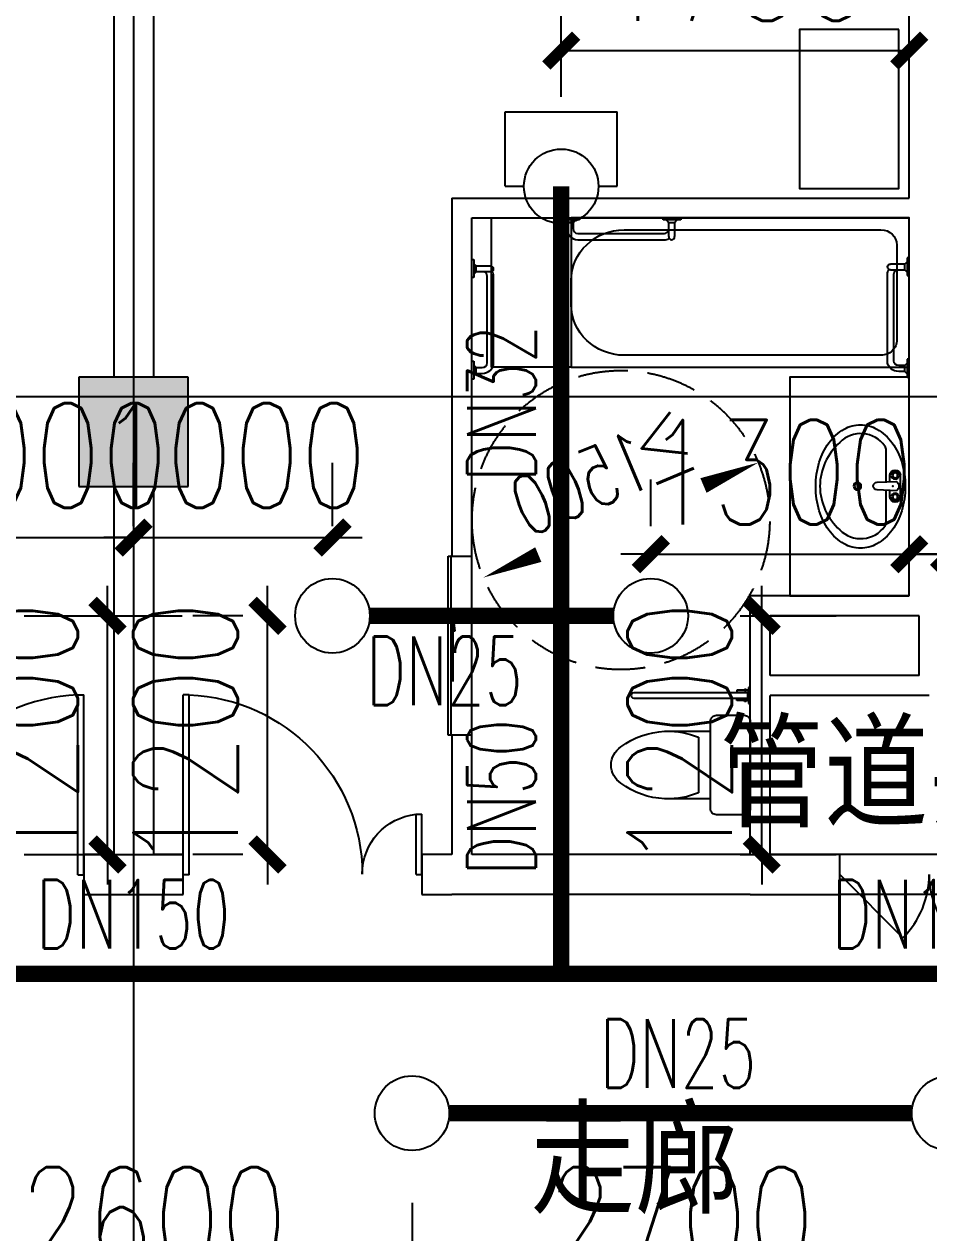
# Model space of a CAD drawing. Extents: x 0 to 2838408, y -923048 to 203859.
# Drawn here: x 2720713 to 2725261, y -200893 to -194818 of the extents above; entities that cross this region are included whole.
import ezdxf

# ---------------------------------------------------------------- set-up
doc = ezdxf.new("R2010")
doc.units = 0
doc.header["$LTSCALE"] = 1000
doc.linetypes.add('DASH', pattern=[0.35, 0.25, -0.1])
for name, color, linetype in [('CLAYER', 7, 'Continuous'), ('COLUMN', 9, 'Continuous'), ('DIM_SYMB', 3, 'Continuous'), ('DIM_喷淋', 3, 'Continuous'), ('DOOR_FIRE', 4, 'Continuous'), ('DOTE', 8, 'Continuous'), ('EQUIP_喷头', 7, 'Continuous'), ('LVTRY', 6, 'Continuous'), ('PIPE-喷淋', 6, 'Continuous'), ('PUB_HATCH', 8, 'Continuous'), ('PUB_TEXT', 7, 'Continuous'), ('TEXT_喷淋', 7, 'Continuous'), ('TWT_DIM', 3, 'Continuous'), ('WALL', 9, 'Continuous'), ('WINDOW', 4, 'Continuous'), ('XREF', 8, 'Continuous'), ('洁具', 213, 'Continuous')]:
    doc.layers.add(name, color=color, linetype=linetype)
doc.styles.add('_TCH_DIM', font='SIMPLEX', dxfattribs={"bigfont": 'GBCBIG'})
doc.styles.add('_TCH_DIM_T3', font='SIMPLEX', dxfattribs={"width": 0.75, "bigfont": 'HZTXT'})
doc.styles.add('_TWT_PIPEDN', font='SIMPLEX', dxfattribs={"width": 0.8, "height": 2.3, "bigfont": 'HZTXT'})
doc.styles.get("Standard").update_dxf_attribs({"font": 'geniso.shx', "bigfont": 'hztxt.shx'})
doc.dimstyles.new('_TWT_ARCH&&150', dxfattribs={"dimtxt": 525, "dimasz": 150, "dimexe": 375, "dimexo": 450, "dimgap": 150, "dimtad": 1, "dimdec": 0, "dimzin": 0, "dimdsep": 46, "dimtxsty": '_TCH_DIM_T3', "dimblk": 'ARCHTICK', "dimcen": 0.09, "dimclrt": 7, "dimazin": 2, "dimtfac": 1, "dimtdec": 0, "dimtix": 1, "dimtmove": 2, "dimatfit": 3, "dimfxl": 1, "dimtolj": 1, "dimtzin": 0, "dimarcsym": 0})

# ---------------------------------------------------------------- blocks, each defined once
blk = doc.blocks.new('A$C9f263cac')
at = {"linetype": 'DASH'}
blk.add_circle((0, 0), 750, dxfattribs=at)
at = {"layer": 'DIM_SYMB'}
for points in [[(0, 0, 0, 0, 0), (-692, 289.3, 0, 80, 0), (-415.2, 173.6, 0, 0, 0)], [(0, 0, 0, 0, 0), (692, -289.3, 0, 80, 0), (415.2, -173.6, 0, 0, 0)]]:
    blk.add_lwpolyline(points, format="xyseb", dxfattribs=at)
at = {"layer": 'PUB_TEXT', "color": 7, "style": '_TCH_DIM'}
blk.add_text('≥', height=337.6, rotation=337.3097, dxfattribs=at).set_placement((-419.5, 282.3))
at = {"layer": 'PUB_TEXT', "color": 7, "style": '_TCH_DIM', "width": 0.705882}
blk.add_text('1500', height=297.5, rotation=337.3097, dxfattribs=at).set_placement((-192.8, 187.5))
blk = doc.blocks.new('$plan$00002936')
at = {"layer": '洁具'}
for p, q in [((-44.8, 0), (44.8, 0)), ((44.8, 0), (44.8, -10.3)), ((-555.2, 0), (-465.5, 0)), ((-555.2, -10.3), (-555.2, 0)), ((-465.5, -10.3), (-555.2, -10.3)), ((-538.5, -10.3), (-527.3, -22.3)), ((-527.3, -22.3), (-497.4, -22.3)), ((-527.3, -22.3), (-527.3, -52.7)), ((-497.4, -22.3), (-486.1, -10.3)), ((-497.4, -22.3), (-497.4, -52.7)), ((-465.5, 0), (-465.5, -10.3)), ((-44.8, -10.3), (-44.8, 0)), ((44.8, -10.3), (-44.8, -10.3)), ((-28.1, -10.3), (-16.9, -22.3)), ((-16.9, -22.3), (13, -22.3)), ((-16.9, -94), (-16.9, -22.3)), ((13, -22.3), (24.3, -10.3)), ((13, -22.3), (13, -94)), ((-473.9, -77.9), (-38.4, -77.9)), ((-473.9, -110), (-38.4, -110)), ((-1.9, -110), (-1.9, -110))]:
    blk.add_line(p, q, dxfattribs=at)
for centre, major_axis, start_param, end_param in [((-473.9, -52.7), (0, 57.3), 1.570798, 3.141592), ((-473.9, -52.7), (0, 25.2), 1.570801, 3.141589), ((-38.4, -52.7), (0, 25.2), 3.141577, 4.303054), ((-38.4, -52.7), (0, 57.3), 3.141596, 3.619177), ((-1.9, -94), (0, 16), 1.570785, 3.141583), ((-1.9, -94), (0, 16), 3.141592, 4.71239)]:
    blk.add_ellipse(centre, major_axis=major_axis, ratio=0.931835, start_param=start_param, end_param=end_param, dxfattribs=at)
blk = doc.blocks.new('$DorLib2D$00000225')
at = {"color": 0}
for p, q in [((0.475, -0.0014), (0.475, 0.7521)), ((0.475, 0.7521), (0.5, 0.7521)), ((0.5, -0.0014), (0.5, 0.7521)), ((-0.5, 0), (-0.5, 0.252)), ((-0.475, 0.252), (-0.5, 0.252)), ((-0.475, 0), (-0.475, 0.252)), ((-0.475, 0), (-0.5, 0)), ((0.475, -0.0014), (0.5, -0.0014))]:
    blk.add_line(p, q, dxfattribs=at)
for centre, radius, start, end in [((0.5046, -0.0019), 0.7546, 92.2493, 179.7238), ((-0.5008, 0.0026), 0.2508, 359.7899, 84.0974)]:
    blk.add_arc(centre, radius, start, end, dxfattribs=at)
blk = doc.blocks.new('$DorLib2D$00000116')
at = {"color": 0}
for p, q in [((-0.5, 0), (-0.1464, 0.3536)), ((0.5, 0), (0.1464, 0.3536))]:
    blk.add_line(p, q, dxfattribs=at)
for centre, start, end in [((-0.5, 0), 0, 45), ((0.5, 0), 135, 180)]:
    blk.add_arc(centre, 0.5, start, end, dxfattribs=at)
blk = doc.blocks.new('$lvtry$00000196')
at = {"color": 0}
for points in [[(219.4, -384.7, 0.106486), (288.5, -307.6, 0.130324), (310.3, -225.4, 0.130324), (288.5, -143.1, 0.106486), (219.4, -66, 0.084172), (122.7, -18.1, 0.073176), (0, 0, 0.073176), (-122.7, -18.1, 0.084172), (-219.4, -66, 0.106486), (-288.5, -143.1, 0.130324), (-310.3, -225.4, 0.130324), (-288.5, -307.6, 0.106486), (-219.4, -384.7, 0.084172), (-122.7, -432.7, 0.073176), (0, -450.7, 0.073176), (122.7, -432.7, 0.084172)], [(-21.8, -44.3), (-17.3, -142, 1), (21, -142), (25.6, -44.3, 0.493794)]]:
    blk.add_lwpolyline(points, format="xyb", close=True, dxfattribs=at)
for points in [[(-52.4, -25.1), (56.2, -25.1)], [(-52.4, -78), (-20.3, -78)], [(24, -78), (56.2, -78)]]:
    blk.add_lwpolyline(points, dxfattribs=at)
for points in [[(-217.8, -329.4, -0.467303), (-199.2, -102.7, -0.154885), (-179, -96.3), (-17.3, -96.3, -0.154885)], [(21, -96.3), (182.8, -96.3, -0.154885), (203, -102.7, -0.467303), (221.6, -329.4, -0.210278), (1.9, -429.5, -0.210278), (-217.8, -329.4, -0.467303)]]:
    blk.add_lwpolyline(points, format="xyb", dxfattribs=at)
for centre, radius in [((-52.4, -51.6), 19.4), ((-52.4, -51.6), 12.6), ((56.2, -51.6), 19.4), ((56.2, -51.6), 12.6), ((1.9, -241), 19.7), ((1.9, -241), 14.7)]:
    blk.add_circle(centre, radius, dxfattribs=at)
for centre, start, end in [((-52.4, -51.6), 90, 270), ((56.2, -51.6), 270, 90)]:
    blk.add_arc(centre, 26.5, start, end, dxfattribs=at)
for p in [(1.9, -62.4), (1.9, -241)]:
    blk.add_point(p, dxfattribs=at)
blk = doc.blocks.new('$plan$00002967')
at = {"layer": '洁具'}
for p, q in [((1348.8, -59.7), (134, -59.7)), ((58.6, -136.4), (58.6, -613.6)), ((1599.9, -434.7), (1599.9, -315.3)), ((134, -690.3), (1348.8, -690.3))]:
    blk.add_line(p, q, dxfattribs=at)
blk.add_lwpolyline([(0, -750), (0, 0), (1599.9, 0), (1599.9, -750)], close=True, dxfattribs=at)
for centre, major_axis, start_param, end_param in [((134, -136.4), (0, 76.7), 0, 1.570796), ((1348.8, -315.3), (0, 255.7), -1.570796, 0), ((201, -375), (0, 42.6), 1.570796326795708, 7.853981633975295), ((1348.8, -434.7), (0, 255.7), 3.141593, 4.712389), ((134, -613.6), (0, 76.7), 1.570796, 3.141593)]:
    blk.add_ellipse(centre, major_axis=major_axis, ratio=0.98237, start_param=start_param, end_param=end_param, dxfattribs=at)
blk = doc.blocks.new('$plan$00002937')
at = {"layer": '洁具'}
for p, q in [((-12.4, 13.3), (-585, 13.3)), ((-67, 25.5), (-67, 16.3)), ((-8.3, 25.5), (-67, 25.5)), ((-67, 16.3), (-8.3, 16.3)), ((-27.9, 30.5), (-27.9, 25.5)), ((-19.7, 30.5), (-27.9, 30.5)), ((-27.9, 25.5), (-19.7, 25.5)), ((-19.7, 25.5), (-19.7, 30.5)), ((-12.4, -13.3), (-12.4, 13.3)), ((-8.3, 40), (-8.3, -40)), ((0, 40), (-8.3, 40)), ((-8.3, 16.3), (-8.3, 25.5)), ((0, -40), (0, 40)), ((-585, -13.3), (-12.4, -13.3)), ((-67, -25.5), (-67, -16.3)), ((-67, -16.3), (-8.3, -16.3)), ((-8.3, -25.5), (-67, -25.5)), ((-27.9, -30.5), (-27.9, -25.5)), ((-27.9, -25.5), (-19.7, -25.5)), ((-19.7, -30.5), (-27.9, -30.5)), ((-19.7, -25.5), (-19.7, -30.5)), ((-8.3, -16.3), (-8.3, -25.5)), ((-8.3, -40), (0, -40))]:
    blk.add_line(p, q, dxfattribs=at)
blk.add_ellipse((-585, 0), major_axis=(0, -13.3), ratio=0.97507, start_param=3.141592, end_param=6.283185, dxfattribs=at)
blk = doc.blocks.new('$plan$00002826')
at = {"layer": '洁具', "color": 7}
blk.add_line((-260.4, -139.7), (-260.4, 139.7), dxfattribs=at)
at = {"layer": '洁具'}
blk.add_line((-200, 169.7), (-200, -169.7), dxfattribs=at)
blk.add_lwpolyline([(-650.1, 91.6, 0.537872), (-650.1, -91.6, 0.149947), (-430.4, -169.7), (-200, -169.7), (-200, -220, 0.414214), (-170, -250), (-30, -250, 0.414214), (0, -220), (0, 220, 0.414214), (-30, 250), (-170, 250, 0.414214), (-200, 220), (-200, 169.7), (-430.4, 169.7, 0.149947)], format="xyb", close=True, dxfattribs=at)
at = {"layer": '洁具', "color": 7}
for centre, start, end in [((-412.8, -227.4), 67.45048, 91.47253), ((-412.8, 227.4), 268.63393, 292.54952)]:
    blk.add_arc(centre, 397.5, start, end, dxfattribs=at)
blk = doc.blocks.new('$DorLib2D$00000129')
at = {"color": 0, "linetype": 'Continuous'}
for p, q in [((-0.5, 0.545), (-0.5, 0.6866)), ((-0.5, 0.6866), (0.5, 0.6866)), ((0.5, 0.6866), (0.5, 0.545)), ((0.5, 0.545), (-0.5, 0.545)), ((-0.5, 0.5), (-0.5, 0.545)), ((0.5, 0.5), (0.5, 0.545)), ((-0.2, 0.4375), (0.1584, 0.4375)), ((0.1584, 0.4375), (0.0804, 0.3408)), ((0.0804, 0.3408), (0.0804, 0.4375))]:
    blk.add_line(p, q, dxfattribs=at)
blk = doc.blocks.new('1F1')
at = {"layer": 'PUB_HATCH'}
blk.add_hatch(color=256, dxfattribs=at).paths.add_polyline_path([(2385491.7, -196592.2), (2384941.7, -196592.2), (2384941.7, -197142.2), (2385491.7, -197142.2)])
blk.add_lwpolyline([(2389064.1, -194844.6), (2388564.1, -194844.6), (2388564.1, -195644.6), (2389064.1, -195644.6)], close=True)
at = {"layer": 'COLUMN'}
for p, q in [((2385491.7, -196592.2), (2384941.7, -196592.2)), ((2384941.7, -196592.2), (2384941.7, -197142.2)), ((2385491.7, -197142.2), (2385491.7, -196592.2)), ((2384941.7, -197142.2), (2385491.7, -197142.2))]:
    blk.add_line(p, q, dxfattribs=at)
at = {"layer": 'DOOR_FIRE'}
for p, q in [((2389666.7, -198992.2), (2388766.7, -198992.2)), ((2389666.7, -199192.2), (2388766.7, -199192.2))]:
    blk.add_line(p, q, dxfattribs=at)
at = {"layer": 'DOTE'}
for p, q in [((2385216.7, -187892.2), (2385216.7, -271092.2)), ((2453916.7, -196692.2), (2343216.7, -196692.2))]:
    blk.add_line(p, q, dxfattribs=at)
at = {"layer": 'LVTRY'}
blk.add_lwpolyline([(2389116.7, -197692.2), (2389116.7, -196592.2), (2388516.7, -196592.2), (2388516.7, -197692.2)], close=True, dxfattribs=at)
at = {"layer": 'WALL'}
for p, q in [((2389116.7, -195692.2), (2389116.7, -191642.2)), ((2385116.7, -191942.2), (2385116.7, -196592.2)), ((2385316.7, -191942.2), (2385316.7, -196592.2)), ((2386816.7, -195692.2), (2389116.7, -195692.2)), ((2386816.7, -195692.2), (2386816.7, -197492.2)), ((2386916.7, -195792.2), (2389116.7, -195792.2)), ((2386916.7, -197492.2), (2386916.7, -195792.2)), ((2389116.7, -197692.2), (2389116.7, -195792.2)), ((2385116.7, -197142.2), (2385116.7, -198992.2)), ((2385316.7, -197142.2), (2385316.7, -198992.2)), ((2386816.7, -197492.2), (2386916.7, -197492.2)), ((2389116.7, -197692.2), (2388316.7, -197692.2)), ((2388316.7, -198192.2), (2388316.7, -197692.2)), ((2389166.7, -197792.2), (2388416.7, -197792.2)), ((2388416.7, -198092.2), (2388416.7, -197792.2)), ((2389166.7, -198092.2), (2389166.7, -197792.2)), ((2389166.7, -198092.2), (2388416.7, -198092.2)), ((2388316.7, -198992.2), (2388316.7, -198192.2)), ((2389216.7, -198192.2), (2388416.7, -198192.2)), ((2388416.7, -198992.2), (2388416.7, -198192.2)), ((2386916.7, -198392.2), (2386816.7, -198392.2)), ((2386816.7, -198392.2), (2386816.7, -198992.2)), ((2386916.7, -198992.2), (2386916.7, -198392.2)), ((2385116.7, -198992.2), (2384966.7, -198992.2)), ((2384966.7, -198992.2), (2384966.7, -199192.2)), ((2385466.7, -198992.2), (2385316.7, -198992.2)), ((2385466.7, -199192.2), (2385466.7, -198992.2)), ((2386816.7, -198992.2), (2386666.7, -198992.2)), ((2386666.7, -198992.2), (2386666.7, -199192.2)), ((2388316.7, -198992.2), (2386916.7, -198992.2)), ((2388766.7, -198992.2), (2388416.7, -198992.2)), ((2388766.7, -199192.2), (2388766.7, -198992.2)), ((2384966.7, -199192.2), (2385216.7, -199192.2)), ((2385216.7, -199192.2), (2385466.7, -199192.2)), ((2386666.7, -199192.2), (2386816.7, -199192.2)), ((2388316.7, -199192.2), (2386816.7, -199192.2)), ((2388316.7, -199192.2), (2388766.7, -199192.2))]:
    blk.add_line(p, q, dxfattribs=at)
at = {"layer": 'WINDOW'}
blk.add_line((2386916.7, -198392.2), (2386916.7, -197492.2), dxfattribs=at)
at = {"layer": '洁具'}
blk.add_lwpolyline([(2387416.7, -196542.2), (2387016.7, -196542.2), (2387016.7, -195792.2), (2387416.7, -195792.2)], close=True, dxfattribs=at)
for name, p in [('$plan$00002936', (2387923.8, -195792.2)), ('$plan$00002937', (2388316.7, -198192.2))]:
    blk.add_blockref(name, p)
at = {"xscale": 1.062551725044816, "yscale": -1.000000000000066, "rotation": 180}
blk.add_blockref('$plan$00002967', (2389116.7, -195792.2), dxfattribs=at)
at = {"rotation": 90}
blk.add_blockref('$plan$00002936', (2386916.7, -196046.8), dxfattribs=at)
at = {"yscale": -1, "rotation": 90}
blk.add_blockref('$plan$00002936', (2389116.7, -196037), dxfattribs=at)
at = {"xscale": -1}
blk.add_blockref('A$C9f263cac', (2387666.7, -197310.8), dxfattribs=at)
at = {"yscale": -1}
blk.add_blockref('$plan$00002826', (2388316.7, -198542.2), dxfattribs=at)
at = {"layer": 'DOOR_FIRE', "xscale": 900, "yscale": 900, "zscale": 200, "rotation": 180}
blk.add_blockref('$DorLib2D$00000116', (2389216.7, -199092.2), dxfattribs=at)
at = {"layer": 'LVTRY', "yscale": -1, "rotation": 90}
blk.add_blockref('$lvtry$00000196', (2389096.7, -197142.2), dxfattribs=at)
at = {"layer": 'WINDOW'}
for name, p, xscale, yscale, zscale, rotation in [('$DorLib2D$00000129', (2386866.7, -197942.2), 900, 100, 900, 90), ('$DorLib2D$00000225', (2386066.7, -199092.2), 1200, -1200, 1200, 180)]:
    blk.add_blockref(name, p, dxfattribs=dict(at, xscale=xscale, yscale=yscale, zscale=zscale, rotation=rotation))
at = {"layer": 'WINDOW', "xscale": 1200, "yscale": 1200, "zscale": 1200}
blk.add_blockref('$DorLib2D$00000225', (2384366.7, -199092.2), dxfattribs=at)
at = {"layer": 'CLAYER'}
blk.add_text('管道井', height=525, dxfattribs=at).set_placement((2388162.7, -198855.2))
at = {"layer": 'PUB_TEXT'}
blk.add_text('走廊', height=525, dxfattribs=at).set_placement((2387212.7, -200797.2))
blk = doc.blocks.new('_ArchTick')
at = {"color": 0, "linetype": 'ByBlock', "const_width": 0.4}
blk.add_lwpolyline([(-0.5, -0.5), (0.5, 0.5)], dxfattribs=at)
blk = doc.blocks.new('*D1492')
at = {"layer": 'Defpoints', "color": 0, "linetype": 'ByBlock', "transparency": 16777216}
for p in [(2726662.5, -197482.4), (2725362.5, -197792.2), (2726662.5, -197792.2)]:
    blk.add_point(p, dxfattribs=at)
at = {"layer": 'TWT_DIM', "color": 0, "linetype": 'ByBlock', "lineweight": -2, "transparency": 16777216}
for p, q in [((2725362.5, -197342.2), (2725362.5, -197107.4)), ((2726662.5, -197342.2), (2726662.5, -197107.4)), ((2725362.5, -197482.4), (2725212.5, -197482.4)), ((2725362.5, -197482.4), (2726662.5, -197482.4)), ((2726662.5, -197482.4), (2726812.5, -197482.4))]:
    blk.add_line(p, q, dxfattribs=at)
at = {"layer": 'TWT_DIM', "color": 0, "linetype": 'ByBlock', "lineweight": -2, "transparency": 16777216, "xscale": 150, "yscale": 150, "zscale": 150}
blk.add_blockref('_ArchTick', (2725362.5, -197482.4), dxfattribs=at)
at = {"layer": 'TWT_DIM', "color": 0, "linetype": 'ByBlock', "lineweight": -2, "transparency": 16777216, "xscale": 150, "yscale": 150, "zscale": 150, "rotation": 180}
blk.add_blockref('_ArchTick', (2726662.5, -197482.4), dxfattribs=at)
at = {"layer": 'TWT_DIM', "color": 7, "linetype": 'ByBlock', "transparency": 16777216, "insert": (2726012.5, -197069.9), "char_height": 525, "attachment_point": 5, "style": '_TCH_DIM_T3'}
blk.add_mtext('\\A1;1300', dxfattribs=at)
blk = doc.blocks.new('*D1493')
at = {"layer": 'Defpoints', "color": 0, "linetype": 'ByBlock', "transparency": 16777216}
for p in [(2725162.5, -197482.4), (2723862.5, -197792.2), (2725162.5, -197792.2)]:
    blk.add_point(p, dxfattribs=at)
at = {"layer": 'TWT_DIM', "color": 0, "linetype": 'ByBlock', "lineweight": -2, "transparency": 16777216}
for p, q in [((2723862.5, -197342.2), (2723862.5, -197107.4)), ((2725162.5, -197342.2), (2725162.5, -197107.4)), ((2723862.5, -197482.4), (2723712.5, -197482.4)), ((2723862.5, -197482.4), (2725162.5, -197482.4)), ((2725162.5, -197482.4), (2725312.5, -197482.4))]:
    blk.add_line(p, q, dxfattribs=at)
at = {"layer": 'TWT_DIM', "color": 0, "linetype": 'ByBlock', "lineweight": -2, "transparency": 16777216, "xscale": 150, "yscale": 150, "zscale": 150}
blk.add_blockref('_ArchTick', (2723862.5, -197482.4), dxfattribs=at)
at = {"layer": 'TWT_DIM', "color": 0, "linetype": 'ByBlock', "lineweight": -2, "transparency": 16777216, "xscale": 150, "yscale": 150, "zscale": 150, "rotation": 180}
blk.add_blockref('_ArchTick', (2725162.5, -197482.4), dxfattribs=at)
at = {"layer": 'TWT_DIM', "color": 7, "linetype": 'ByBlock', "transparency": 16777216, "insert": (2724512.5, -197069.9), "char_height": 525, "attachment_point": 5, "style": '_TCH_DIM_T3'}
blk.add_mtext('\\A1;1300', dxfattribs=at)
blk = doc.blocks.new('*D1509')
at = {"layer": 'Defpoints', "color": 0, "linetype": 'ByBlock', "transparency": 16777216}
for p in [(2725162.5, -194951.1), (2723412.5, -195633.4), (2725162.5, -195633.4)]:
    blk.add_point(p, dxfattribs=at)
at = {"layer": 'TWT_DIM', "color": 0, "linetype": 'ByBlock', "lineweight": -2, "transparency": 16777216}
for p, q in [((2723412.5, -195183.4), (2723412.5, -194576.1)), ((2725162.5, -195183.4), (2725162.5, -194576.1)), ((2723412.5, -194951.1), (2725162.5, -194951.1))]:
    blk.add_line(p, q, dxfattribs=at)
at = {"layer": 'TWT_DIM', "color": 0, "linetype": 'ByBlock', "lineweight": -2, "transparency": 16777216, "xscale": 150, "yscale": 150, "zscale": 150, "rotation": 180}
blk.add_blockref('_ArchTick', (2723412.5, -194951.1), dxfattribs=at)
at = {"layer": 'TWT_DIM', "color": 0, "linetype": 'ByBlock', "lineweight": -2, "transparency": 16777216, "xscale": 150, "yscale": 150, "zscale": 150}
blk.add_blockref('_ArchTick', (2725162.5, -194951.1), dxfattribs=at)
at = {"layer": 'TWT_DIM', "color": 7, "linetype": 'ByBlock', "transparency": 16777216, "insert": (2724287.5, -194538.6), "char_height": 525, "attachment_point": 5, "style": '_TCH_DIM_T3'}
blk.add_mtext('\\A1;1750', dxfattribs=at)
blk = doc.blocks.new('*D1510')
at = {"layer": 'Defpoints', "color": 0, "linetype": 'ByBlock', "transparency": 16777216}
for p in [(2722262.5, -197398.8), (2721262.5, -197792.2), (2722262.5, -197792.2)]:
    blk.add_point(p, dxfattribs=at)
at = {"layer": 'TWT_DIM', "color": 0, "linetype": 'ByBlock', "lineweight": -2, "transparency": 16777216}
for p, q in [((2721262.5, -197342.2), (2721262.5, -197023.8)), ((2722262.5, -197342.2), (2722262.5, -197023.8)), ((2721262.5, -197398.8), (2721112.5, -197398.8)), ((2721262.5, -197398.8), (2722262.5, -197398.8)), ((2722262.5, -197398.8), (2722412.5, -197398.8))]:
    blk.add_line(p, q, dxfattribs=at)
at = {"layer": 'TWT_DIM', "color": 0, "linetype": 'ByBlock', "lineweight": -2, "transparency": 16777216, "xscale": 150, "yscale": 150, "zscale": 150}
blk.add_blockref('_ArchTick', (2721262.5, -197398.8), dxfattribs=at)
at = {"layer": 'TWT_DIM', "color": 0, "linetype": 'ByBlock', "lineweight": -2, "transparency": 16777216, "xscale": 150, "yscale": 150, "zscale": 150, "rotation": 180}
blk.add_blockref('_ArchTick', (2722262.5, -197398.8), dxfattribs=at)
at = {"layer": 'TWT_DIM', "color": 7, "linetype": 'ByBlock', "transparency": 16777216, "insert": (2721762.5, -196986.3), "char_height": 525, "attachment_point": 5, "style": '_TCH_DIM_T3'}
blk.add_mtext('\\A1;1000', dxfattribs=at)
blk = doc.blocks.new('*D1511')
at = {"layer": 'Defpoints', "color": 0, "linetype": 'ByBlock', "transparency": 16777216}
for p in [(2723862.5, -197792.2), (2724420.3, -197792.2), (2723862.5, -198992.2)]:
    blk.add_point(p, dxfattribs=at)
at = {"layer": 'TWT_DIM', "color": 0, "linetype": 'ByBlock', "lineweight": -2, "transparency": 16777216}
for p, q in [((2724420.3, -197792.2), (2724420.3, -197642.2)), ((2724312.5, -197792.2), (2724795.3, -197792.2)), ((2724420.3, -198992.2), (2724420.3, -197792.2)), ((2724312.5, -198992.2), (2724795.3, -198992.2)), ((2724420.3, -198992.2), (2724420.3, -199142.2))]:
    blk.add_line(p, q, dxfattribs=at)
at = {"layer": 'TWT_DIM', "color": 0, "linetype": 'ByBlock', "lineweight": -2, "transparency": 16777216, "xscale": 150, "yscale": 150, "zscale": 150}
for p, rotation in [((2724420.3, -197792.2), 270), ((2724420.3, -198992.2), 90)]:
    blk.add_blockref('_ArchTick', p, dxfattribs=dict(at, rotation=rotation))
at = {"layer": 'TWT_DIM', "color": 7, "linetype": 'ByBlock', "transparency": 16777216, "insert": (2724007.8, -198392.2), "char_height": 525, "attachment_point": 5, "rotation": 90, "style": '_TCH_DIM_T3'}
blk.add_mtext('\\A1;1200', dxfattribs=at)
blk = doc.blocks.new('*D1512')
at = {"layer": 'Defpoints', "color": 0, "linetype": 'ByBlock', "transparency": 16777216}
for p in [(2721936.2, -197792.2), (2722262.5, -197792.2), (2722262.5, -198992.2)]:
    blk.add_point(p, dxfattribs=at)
at = {"layer": 'TWT_DIM', "color": 0, "linetype": 'ByBlock', "lineweight": -2, "transparency": 16777216}
for p, q in [((2721936.2, -197792.2), (2721936.2, -197642.2)), ((2721812.5, -197792.2), (2721561.2, -197792.2)), ((2721936.2, -198992.2), (2721936.2, -197792.2)), ((2721812.5, -198992.2), (2721561.2, -198992.2)), ((2721936.2, -198992.2), (2721936.2, -199142.2))]:
    blk.add_line(p, q, dxfattribs=at)
at = {"layer": 'TWT_DIM', "color": 0, "linetype": 'ByBlock', "lineweight": -2, "transparency": 16777216, "xscale": 150, "yscale": 150, "zscale": 150}
for p, rotation in [((2721936.2, -197792.2), 270), ((2721936.2, -198992.2), 90)]:
    blk.add_blockref('_ArchTick', p, dxfattribs=dict(at, rotation=rotation))
at = {"layer": 'TWT_DIM', "color": 7, "linetype": 'ByBlock', "transparency": 16777216, "insert": (2721523.7, -198392.2), "char_height": 525, "attachment_point": 5, "rotation": 90, "style": '_TCH_DIM_T3'}
blk.add_mtext('\\A1;1200', dxfattribs=at)
blk = doc.blocks.new('*D1516')
at = {"layer": 'Defpoints', "color": 0, "linetype": 'ByBlock', "transparency": 16777216}
for p in [(2721262.5, -197398.8), (2720262.5, -197792.2), (2721262.5, -197792.2)]:
    blk.add_point(p, dxfattribs=at)
at = {"layer": 'TWT_DIM', "color": 0, "linetype": 'ByBlock', "lineweight": -2, "transparency": 16777216}
for p, q in [((2720262.5, -197342.2), (2720262.5, -197023.8)), ((2721262.5, -197342.2), (2721262.5, -197023.8)), ((2720262.5, -197398.8), (2720112.5, -197398.8)), ((2720262.5, -197398.8), (2721262.5, -197398.8)), ((2721262.5, -197398.8), (2721412.5, -197398.8))]:
    blk.add_line(p, q, dxfattribs=at)
at = {"layer": 'TWT_DIM', "color": 0, "linetype": 'ByBlock', "lineweight": -2, "transparency": 16777216, "xscale": 150, "yscale": 150, "zscale": 150}
blk.add_blockref('_ArchTick', (2720262.5, -197398.8), dxfattribs=at)
at = {"layer": 'TWT_DIM', "color": 0, "linetype": 'ByBlock', "lineweight": -2, "transparency": 16777216, "xscale": 150, "yscale": 150, "zscale": 150, "rotation": 180}
blk.add_blockref('_ArchTick', (2721262.5, -197398.8), dxfattribs=at)
at = {"layer": 'TWT_DIM', "color": 7, "linetype": 'ByBlock', "transparency": 16777216, "insert": (2720762.5, -196986.3), "char_height": 525, "attachment_point": 5, "style": '_TCH_DIM_T3'}
blk.add_mtext('\\A1;1000', dxfattribs=at)
blk = doc.blocks.new('*D1518')
at = {"layer": 'Defpoints', "color": 0, "linetype": 'ByBlock', "transparency": 16777216}
for p in [(2720262.5, -197792.2), (2721131.8, -197792.2), (2720262.5, -198992.2)]:
    blk.add_point(p, dxfattribs=at)
at = {"layer": 'TWT_DIM', "color": 0, "linetype": 'ByBlock', "lineweight": -2, "transparency": 16777216}
for p, q in [((2721131.8, -197792.2), (2721131.8, -197642.2)), ((2720712.5, -197792.2), (2721506.8, -197792.2)), ((2721131.8, -198992.2), (2721131.8, -197792.2)), ((2720712.5, -198992.2), (2721506.8, -198992.2)), ((2721131.8, -198992.2), (2721131.8, -199142.2))]:
    blk.add_line(p, q, dxfattribs=at)
at = {"layer": 'TWT_DIM', "color": 0, "linetype": 'ByBlock', "lineweight": -2, "transparency": 16777216, "xscale": 150, "yscale": 150, "zscale": 150}
for p, rotation in [((2721131.8, -197792.2), 270), ((2721131.8, -198992.2), 90)]:
    blk.add_blockref('_ArchTick', p, dxfattribs=dict(at, rotation=rotation))
at = {"layer": 'TWT_DIM', "color": 7, "linetype": 'ByBlock', "transparency": 16777216, "insert": (2720719.3, -198392.2), "char_height": 525, "attachment_point": 5, "rotation": 90, "style": '_TCH_DIM_T3'}
blk.add_mtext('\\A1;1200', dxfattribs=at)
blk = doc.blocks.new('*D3123')
at = {"layer": 'Defpoints', "color": 0, "linetype": 'ByBlock', "transparency": 16777216}
for p in [(2722662.5, -200292.2), (2725362.5, -200292.2), (2725362.5, -201238.8)]:
    blk.add_point(p, dxfattribs=at)
at = {"layer": 'DIM_喷淋', "color": 0, "linetype": 'ByBlock', "lineweight": -2, "transparency": 16777216}
for p, q in [((2722662.5, -200742.2), (2722662.5, -201613.8)), ((2725362.5, -200742.2), (2725362.5, -201613.8)), ((2722662.5, -201238.8), (2725362.5, -201238.8))]:
    blk.add_line(p, q, dxfattribs=at)
at = {"layer": 'DIM_喷淋', "color": 0, "linetype": 'ByBlock', "lineweight": -2, "transparency": 16777216, "xscale": 150, "yscale": 150, "zscale": 150, "rotation": 180}
blk.add_blockref('_ArchTick', (2722662.5, -201238.8), dxfattribs=at)
at = {"layer": 'DIM_喷淋', "color": 0, "linetype": 'ByBlock', "lineweight": -2, "transparency": 16777216, "xscale": 150, "yscale": 150, "zscale": 150}
blk.add_blockref('_ArchTick', (2725362.5, -201238.8), dxfattribs=at)
at = {"layer": 'DIM_喷淋', "color": 7, "linetype": 'ByBlock', "transparency": 16777216, "insert": (2724012.5, -200826.3), "char_height": 525, "attachment_point": 5, "style": '_TCH_DIM_T3'}
blk.add_mtext('\\A1;2700', dxfattribs=at)
blk = doc.blocks.new('*D3124')
at = {"layer": 'Defpoints', "color": 0, "linetype": 'ByBlock', "transparency": 16777216}
for p in [(2720062.5, -200292.2), (2722662.5, -200292.2), (2722662.5, -201238.8)]:
    blk.add_point(p, dxfattribs=at)
at = {"layer": 'DIM_喷淋', "color": 0, "linetype": 'ByBlock', "lineweight": -2, "transparency": 16777216}
for p, q in [((2720062.5, -200742.2), (2720062.5, -201613.8)), ((2722662.5, -200742.2), (2722662.5, -201613.8)), ((2720062.5, -201238.8), (2722662.5, -201238.8))]:
    blk.add_line(p, q, dxfattribs=at)
at = {"layer": 'DIM_喷淋', "color": 0, "linetype": 'ByBlock', "lineweight": -2, "transparency": 16777216, "xscale": 150, "yscale": 150, "zscale": 150, "rotation": 180}
blk.add_blockref('_ArchTick', (2720062.5, -201238.8), dxfattribs=at)
at = {"layer": 'DIM_喷淋', "color": 0, "linetype": 'ByBlock', "lineweight": -2, "transparency": 16777216, "xscale": 150, "yscale": 150, "zscale": 150}
blk.add_blockref('_ArchTick', (2722662.5, -201238.8), dxfattribs=at)
at = {"layer": 'DIM_喷淋', "color": 7, "linetype": 'ByBlock', "transparency": 16777216, "insert": (2721362.5, -200826.3), "char_height": 525, "attachment_point": 5, "style": '_TCH_DIM_T3'}
blk.add_mtext('\\A1;2600', dxfattribs=at)
blk = doc.blocks.new('$TwtSys$00000125')
blk.add_circle((0, 0, 0), 1)
blk = doc.blocks.new('$TwtSys$00000131')
for p, q in [((-1.5, 0), (-1.5, 2)), ((-1.5, 2), (1.5, 2)), ((1.5, 0, 0), (1.5, 2, 0)), ((-1.5, 0), (-1, 0)), ((1, 0, 0), (1.5, 0, 0))]:
    blk.add_line(p, q)
blk.add_circle((0, 0), 1)

msp = doc.modelspace()

# ---------------------------------------------------------------- linework, layer by layer
at = {"layer": 'PIPE-喷淋', "linetype": 'ByBlock', "ltscale": 1.5, "const_width": 82.5}
for points in [[(2723412.5, -195633.4), (2723412.5, -197792.2)], [(2722450, -197792.2), (2723412.5, -197792.2)], [(2723412.5, -197792.2), (2723412.5, -199592.2)], [(2723412.5, -197792.2), (2723675, -197792.2)], [(2719112.5, -199592.2), (2723412.5, -199592.2)], [(2723412.5, -199592.2), (2727112.5, -199592.2)], [(2722850, -200292.2), (2725175, -200292.2)]]:
    msp.add_lwpolyline(points, dxfattribs=at)

# ---------------------------------------------------------------- block references
at = {"layer": 'EQUIP_喷头', "linetype": 'ByBlock', "xscale": 187.5, "yscale": 187.5, "zscale": 187.5}
for name, p in [('$TwtSys$00000131', (2723412.5, -195633.4)), ('$TwtSys$00000125', (2722262.5, -197792.2)), ('$TwtSys$00000125', (2723862.5, -197792.2)), ('$TwtSys$00000125', (2722662.5, -200292.2)), ('$TwtSys$00000125', (2725362.5, -200292.2))]:
    msp.add_blockref(name, p, dxfattribs=at)
at = {"layer": 'XREF'}
msp.add_blockref('1F1', (336045.8, 0), dxfattribs=at)

# ---------------------------------------------------------------- texts
at = {"layer": 'TEXT_喷淋', "color": 251, "linetype": 'ByBlock', "style": '_TWT_PIPEDN', "width": 0.64}
for s, p in [('DN32', (2723285, -197117.6)), ('DN50', (2723285, -199097))]:
    msp.add_text(s, height=345, rotation=90, dxfattribs=at).set_placement(p)
for p in [(2722432.7, -198241.3), (2723607.7, -200164.7)]:
    msp.add_text('DN25', height=345, dxfattribs=at).set_placement(p)
at = {"layer": 'TEXT_喷淋', "linetype": 'ByBlock', "style": '_TWT_PIPEDN', "width": 0.64}
for p in [(2720773.6, -199464.7), (2724773.6, -199464.7)]:
    msp.add_text('DN150', height=345, dxfattribs=at).set_placement(p)

# ---------------------------------------------------------------- dimensions: what is measured, and where the dimension line sits
at = {"layer": 'DIM_喷淋', "linetype": 'ByBlock'}
for p1, p2, picture, middle in [((2720062.5, -200292.2), (2722662.5, -200292.2), '*D3124', (2721362.5, -200826.3)), ((2722662.5, -200292.2), (2725362.5, -200292.2), '*D3123', (2724012.5, -200826.3))]:
    dim = msp.add_aligned_dim(p1=p1, p2=p2, distance=-946.6, dimstyle='_TWT_ARCH&&150', dxfattribs=at)
    dim.commit()
    dim.dimension.update_dxf_attribs({"geometry": picture, "text_midpoint": middle})
at = {"layer": 'TWT_DIM', "linetype": 'ByBlock'}
for p1, p2, distance, picture, middle in [((2723412.5, -195633.4), (2725162.5, -195633.4), 682.4, '*D1509', (2724287.5, -194538.6)), ((2720262.5, -197792.2), (2721262.5, -197792.2), 393.4, '*D1516', (2720762.5, -196986.3)), ((2721262.5, -197792.2), (2722262.5, -197792.2), 393.4, '*D1510', (2721762.5, -196986.3)), ((2723862.5, -197792.2), (2725162.5, -197792.2), 309.8, '*D1493', (2724512.5, -197069.9)), ((2725362.5, -197792.2), (2726662.5, -197792.2), 309.8, '*D1492', (2726012.5, -197069.9)), ((2720262.5, -198992.2), (2720262.5, -197792.2), -869.3, '*D1518', (2720719.3, -198392.2)), ((2722262.5, -198992.2), (2722262.5, -197792.2), 326.4, '*D1512', (2721523.7, -198392.2)), ((2723862.5, -198992.2), (2723862.5, -197792.2), -557.7, '*D1511', (2724007.8, -198392.2))]:
    dim = msp.add_aligned_dim(p1=p1, p2=p2, distance=distance, dimstyle='_TWT_ARCH&&150', dxfattribs=at)
    dim.commit()
    dim.dimension.update_dxf_attribs({"geometry": picture, "text_midpoint": middle})

doc.saveas('drawing.dxf')
